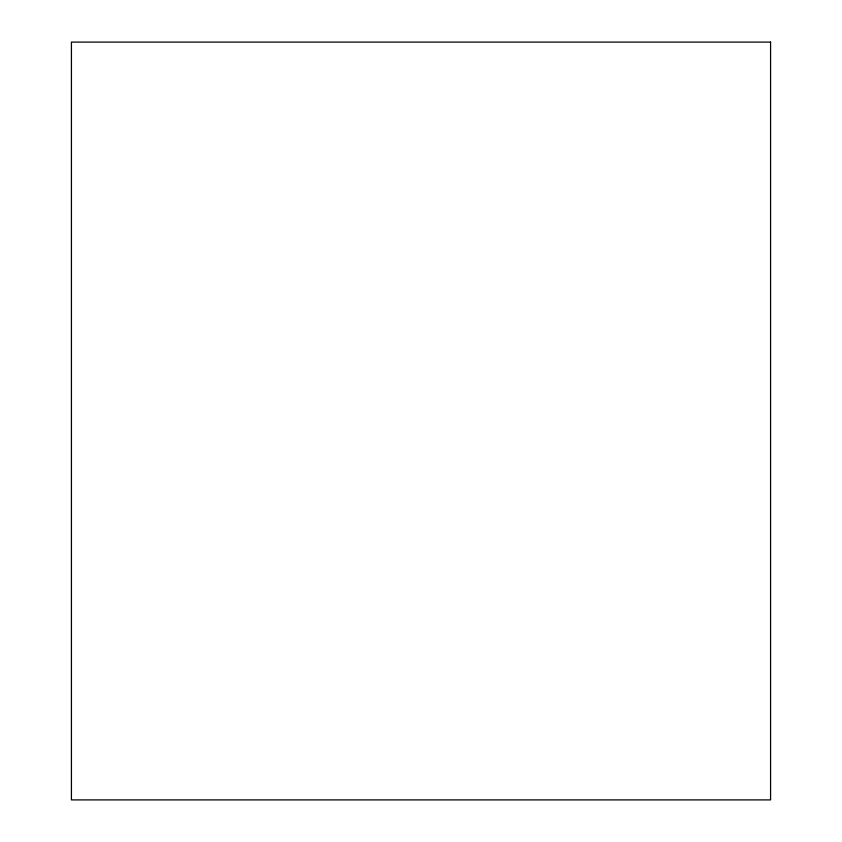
<?xml version="1.0" encoding="UTF-8"?>
<svg xmlns="http://www.w3.org/2000/svg" width="842" height="842" viewBox="0 0 842 842"><rect width="100%" height="100%" fill="white"/><g stroke="black" fill="none" stroke-linecap="round" stroke-linejoin="round"><path stroke-width="1.26" d="M770.577 42.1L71.423 42.1L71.423 799.9L770.577 799.9L770.577 42.1"/></g></svg>
